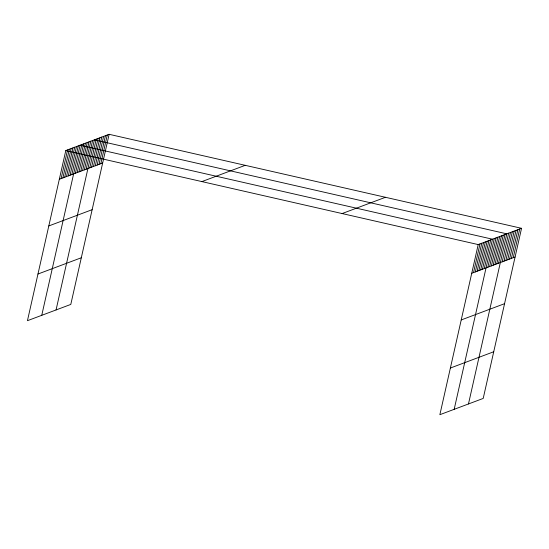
<?xml version="1.0" encoding="UTF-8"?>
<svg xmlns="http://www.w3.org/2000/svg" width="549" height="549" viewBox="0 0 549 549"><rect width="100%" height="100%" fill="white"/><g stroke="black" fill="none" stroke-linecap="round" stroke-linejoin="round"><path stroke-width="0.82" d="M109.134 134.306L65.791 150.57L27.45 320.691L70.794 304.421L109.134 134.306L521.55 228.309L483.209 398.43L439.866 414.694L478.206 244.579L521.55 228.309M61.104 178.603L67.575 149.898M62.895 177.938L69.366 149.232M64.679 177.265L71.15 148.559M66.47 176.593L72.942 147.887M68.261 175.92L74.726 147.214M70.046 175.255L76.517 146.542M71.837 174.582L78.301 145.876M41.751 315.318L80.092 145.204L492.508 239.206L454.174 409.328M75.412 173.237L81.876 144.531M77.196 172.564L83.668 143.859M78.987 171.899L85.452 143.193M80.772 171.226L87.243 142.52M82.563 170.554L89.034 141.848M84.347 169.881L90.818 141.175M86.138 169.216L92.609 140.503M56.06 309.952L94.394 139.837L506.816 233.84L468.475 403.961M89.768 167.85L96.24 139.144M91.608 167.157L98.079 138.451M93.454 166.471L99.918 137.758M95.293 165.777L101.764 137.072M97.139 165.084L103.603 136.378M98.978 164.391L105.449 135.685M100.817 163.705L107.288 134.992M473.526 272.613L479.991 243.907M475.31 271.94L481.782 243.234M477.102 271.268L483.573 242.562M478.886 270.602L485.357 241.896M480.677 269.93L487.148 241.224M482.461 269.257L488.933 240.551M484.252 268.585L490.724 239.879M487.828 267.246L494.299 238.541M489.619 266.574L496.083 237.868M491.403 265.901L497.874 237.195M493.194 265.229L499.659 236.523M494.978 264.563L501.45 235.857M496.77 263.891L503.234 235.185M498.554 263.218L505.025 234.512M502.184 261.859L508.655 233.153M504.03 261.166L510.495 232.46M505.869 260.473L512.341 231.767M507.715 259.78L514.18 231.074M509.554 259.094L516.026 230.388M511.394 258.401L517.865 229.695M513.24 257.707L519.711 229.002M59.319 179.276L102.663 163.012M48.799 225.941L92.143 209.677M201.888 181.595L245.231 165.324M37.963 274.026L81.314 257.756M342.109 213.554L385.453 197.29M471.735 273.285L515.079 257.014M461.222 319.95L504.565 303.686M450.386 368.029L493.729 351.765M65.791 150.57L478.206 244.579"/></g></svg>
